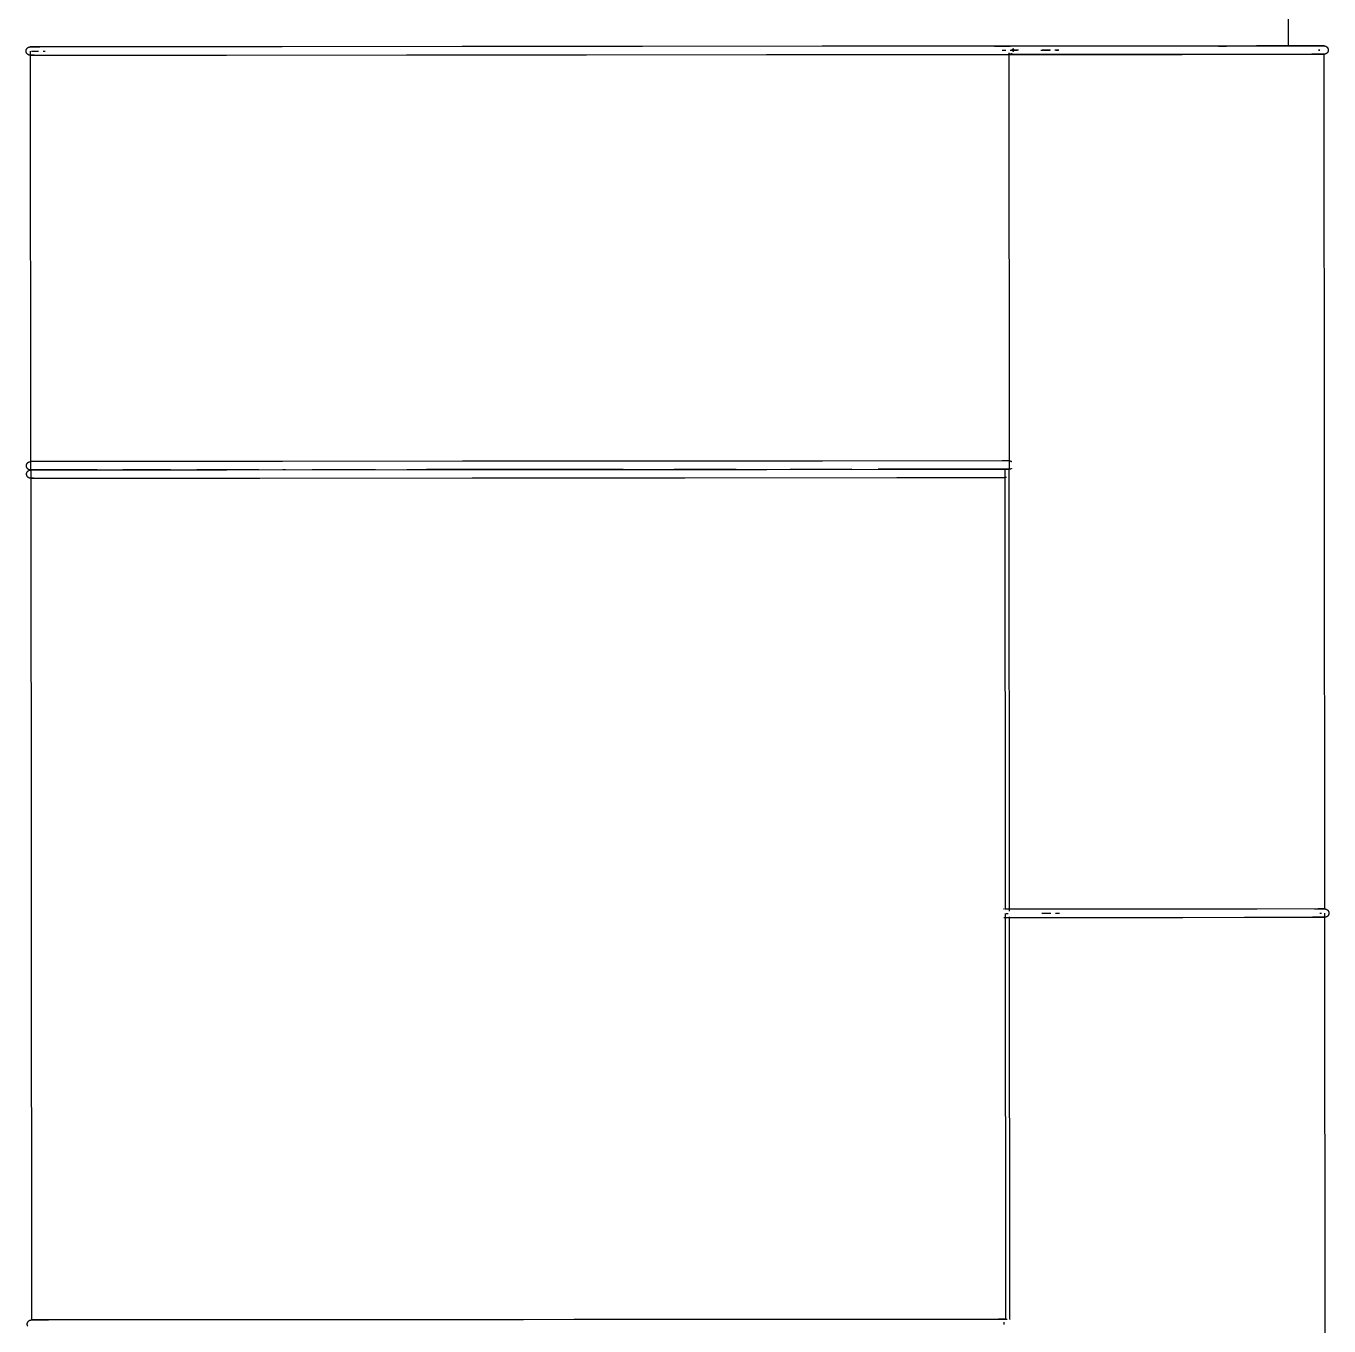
# Model space of a CAD drawing. Header units: metres. Extents: x -658 to -58, y -713 to -118.
# Drawn here: x -323.097 to -322.101, y -136.303 to -135.309 of the extents above; entities that cross this region are included whole.
import ezdxf

# ---------------------------------------------------------------- set-up
doc = ezdxf.new("R2010")
doc.units = ezdxf.units.M
doc.header["$LTSCALE"] = 100
doc.layers.add('plan', color=8, linetype='Continuous')

# ---------------------------------------------------------------- blocks, each defined once
blk = doc.blocks.new('Boxplay_Two_Seat_Settee_Sofa__-_HighTower_13286 - Boxplay_Two_Seat_Settee_Sofa__-_HighTower_13286-5093757-الدور الارضي')
for p, q in [((0.68285, 0.53553), (0.0326, 0.53553)), ((0.0326, 0.53472), (0.0326, 0.52816)), ((0.0326, 0.52816), (0.0326, 0.52239)), ((1.0033, 0.53567), (0.68285, 0.53567)), ((0.68285, 0.52858), (0.68285, 0.5348)), ((0.68285, 0.53472), (0.68285, 0.53471)), ((0.68285, 0.52291), (0.68285, 0.52858)), ((1.0033, 0.5348), (1.0033, 0.52933)), ((0.0326, 0.52239), (0.0326, -0.20406)), ((0.68285, 0.48473), (0.68285, 0.52291)), ((1.0033, 0.52567), (1.0033, 0.52435)), ((0.68285, 0.42855), (0.68285, 0.46505)), ((0.68285, 0.3611), (0.68285, 0.40854)), ((0.68285, 0.34064), (0.68285, 0.34265)), ((0.68285, 0.27194), (0.68285, 0.32022)), ((0.68285, 0.08248), (0.68285, 0.2329)), ((0.68285, -0.00397), (0.68285, 0.04345)), ((0.68285, -0.09257), (0.68285, -0.04527)), ((0.68285, -0.20746), (0.68285, -0.11254)), ((1.00647, -0.20195), (1.00647, -0.1908)), ((0.03036, -0.20827), (0.0285, -0.20827)), ((0.0326, -0.20406), (0.0326, -0.20982)), ((0.3399, -0.20852), (0.3399, -0.20876)), ((0.3399, -0.20876), (0.3399, -0.20957)), ((0.34625, -0.20876), (0.34625, -0.20831)), ((0.6765, -0.20852), (0.6765, -0.20876)), ((0.6765, -0.20876), (0.6765, -0.20957)), ((0.68285, -0.21312), (0.68285, -0.20746)), ((1.0033, -0.20781), (1.0033, -0.21047)), ((1.00647, -0.20827), (1.00647, -0.20851)), ((1.00647, -0.20827), (1.00647, -0.20851)), ((1.00647, -0.20833), (1.00647, -0.20832)), ((1.00647, -0.21082), (1.00647, -0.20851)), ((1.00647, -0.21082), (1.00647, -0.20851)), ((1.00647, -0.20957), (1.00647, -0.20876)), ((1.00647, -0.20957), (1.00647, -0.20876)), ((0.0326, -0.20982), (0.0326, -0.20983)), ((0.0326, -0.20983), (0.34307, -0.20983)), ((0.0326, -0.21275), (0.34032, -0.21275)), ((0.34307, -0.21017), (0.34307, -0.21176)), ((0.34476, -0.21275), (0.68285, -0.21275)), ((0.34625, -0.24457), (0.34625, -0.20957)), ((0.34633, -0.20983), (0.67968, -0.20983)), ((0.6765, -0.20957), (0.6765, -0.20982)), ((0.67992, -0.20983), (0.68285, -0.20983)), ((0.68285, -0.20957), (0.68285, -0.21312)), ((0.68285, -0.21313), (0.68579, -0.21313)), ((0.68602, -0.21313), (1.00149, -0.21313)), ((0.6892, -0.21312), (0.6892, -0.20957)), ((1.00012, -0.20957), (1.00012, -0.21312)), ((1.00012, -0.24457), (1.00012, -0.21231)), ((1.0023, -0.21615), (1.00218, -0.2161)), ((1.0033, -0.21397), (1.0033, -0.21923)), ((1.0033, -0.22016), (1.0033, -0.21467)), ((1.0033, -0.21504), (1.0033, -0.21485)), ((1.00647, -0.21312), (1.00647, -0.20957)), ((1.00647, -0.21275), (1.00647, -0.21082)), ((1.00647, -0.21275), (1.00647, -0.21082)), ((1.00647, -0.28693), (1.00647, -0.21467)), ((0.34307, -0.23758), (0.34307, -0.24457)), ((1.0033, -0.23743), (1.0033, -0.24424)), ((1.0033, -0.2447), (1.0033, -0.23836)), ((0.34307, -0.24813), (0.34307, -0.25099)), ((0.34625, -0.24497), (0.34625, -0.24457)), ((0.34625, -0.25099), (0.34625, -0.24675)), ((1.00012, -0.25099), (1.00012, -0.24457)), ((1.0033, -0.25106), (1.0033, -0.24813)), ((1.0033, -0.24881), (1.0033, -0.25093)), ((0.34625, -0.44883), (0.34625, -0.25099)), ((1.00012, -0.44883), (1.00012, -0.25099)), ((1.00647, -0.37316), (1.00647, -0.30654)), ((0.3399, -0.45398), (0.3399, -0.44462)), ((0.34625, -0.44615), (0.34625, -0.45398)), ((1.00012, -0.45398), (1.00012, -0.44462)), ((-0.83955, -0.45399), (0.34307, -0.45399)), ((0.34307, -0.45028), (0.34307, -0.45158)), ((0.34625, -0.45398), (0.34625, -0.44883)), ((0.34625, -0.45398), (0.34625, -0.45399)), ((0.34625, -0.45399), (1.00012, -0.45399)), ((1.00012, -0.45398), (1.00012, -0.44883)), ((1.0033, -0.44961), (1.0033, -0.45081)), ((1.0033, -0.45081), (1.0033, -0.4497)), ((1.00647, -0.45398), (1.00647, -0.45399))]:
    blk.add_line(p, q)
at = {"flags": 128}
for points in [[(0.02793, 0.53833), (0.02805, 0.53839), (0.02816, 0.53844), (0.02828, 0.53849), (0.0284, 0.53853), (0.02852, 0.53857), (0.02864, 0.53861), (0.02876, 0.53864), (0.02889, 0.53866), (0.02901, 0.53868), (0.02914, 0.53869), (0.02927, 0.5387), (0.02939, 0.53871), (0.02943, 0.53871)], [(0.02943, 0.53871), (0.02956, 0.5387), (0.02968, 0.5387), (0.02981, 0.53868), (0.02993, 0.53867), (0.03006, 0.53864), (0.03018, 0.53862), (0.03031, 0.53858), (0.03043, 0.53855), (0.03055, 0.5385), (0.03067, 0.53846), (0.03078, 0.5384), (0.0309, 0.53835), (0.03101, 0.53829), (0.03112, 0.53822), (0.03122, 0.53815), (0.03133, 0.53808), (0.03143, 0.538), (0.03152, 0.53792), (0.03162, 0.53783), (0.03171, 0.53774), (0.03179, 0.53765), (0.03188, 0.53755), (0.03195, 0.53745), (0.03203, 0.53735), (0.0321, 0.53725), (0.03217, 0.53714), (0.03223, 0.53703), (0.03229, 0.53691), (0.03234, 0.5368), (0.03239, 0.53668), (0.03243, 0.53656), (0.03247, 0.53644), (0.0325, 0.53632), (0.03253, 0.5362), (0.03256, 0.53607), (0.03258, 0.53595), (0.03259, 0.53582), (0.0326, 0.53569), (0.0326, 0.53557), (0.0326, 0.53553)], [(0.6765, 0.53553), (0.6765, 0.53566), (0.67651, 0.53579), (0.67652, 0.53591), (0.67654, 0.53604), (0.67656, 0.53616), (0.67659, 0.53629), (0.67662, 0.53641), (0.67666, 0.53653), (0.6767, 0.53665), (0.67675, 0.53677), (0.6768, 0.53688), (0.67686, 0.537), (0.67692, 0.53711), (0.67699, 0.53722), (0.67705, 0.53732), (0.67713, 0.53743), (0.67721, 0.53753), (0.67729, 0.53762), (0.67737, 0.53772), (0.67746, 0.53781), (0.67756, 0.5379), (0.67765, 0.53798), (0.67775, 0.53806), (0.67785, 0.53813), (0.67796, 0.5382), (0.67807, 0.53827), (0.67818, 0.53833), (0.67829, 0.53839), (0.67841, 0.53844), (0.67852, 0.53849), (0.67864, 0.53853), (0.67876, 0.53857), (0.67889, 0.53861), (0.67901, 0.53864), (0.67914, 0.53866), (0.67926, 0.53868), (0.67939, 0.53869), (0.67951, 0.5387), (0.67964, 0.53871), (0.67968, 0.53871)], [(0.67968, 0.53871), (0.6798, 0.5387), (0.67993, 0.5387), (0.68006, 0.53868), (0.68018, 0.53867), (0.68031, 0.53864), (0.68043, 0.53862), (0.68055, 0.53858), (0.68067, 0.53855), (0.68079, 0.5385), (0.68091, 0.53846), (0.68103, 0.5384), (0.68114, 0.53835), (0.68125, 0.53829), (0.68136, 0.53822), (0.68147, 0.53815), (0.68157, 0.53808), (0.68167, 0.538), (0.68177, 0.53792), (0.68186, 0.53783), (0.68195, 0.53774), (0.68204, 0.53765), (0.68212, 0.53755), (0.6822, 0.53745), (0.68228, 0.53735), (0.68235, 0.53725), (0.68241, 0.53714), (0.68248, 0.53703), (0.68253, 0.53691), (0.68259, 0.5368), (0.68263, 0.53668), (0.68268, 0.53656), (0.68272, 0.53644), (0.68275, 0.53632), (0.68278, 0.5362), (0.6828, 0.53607), (0.68282, 0.53595), (0.68284, 0.53582), (0.68285, 0.53569), (0.68285, 0.53557), (0.68285, 0.53553)], [(0.68285, 0.53567), (0.68285, 0.5358), (0.68286, 0.53593), (0.68287, 0.53605), (0.68289, 0.53618), (0.68291, 0.53631), (0.68294, 0.53643), (0.68297, 0.53655), (0.68301, 0.53667), (0.68305, 0.53679), (0.6831, 0.53691), (0.68315, 0.53703), (0.68321, 0.53714), (0.68327, 0.53725), (0.68333, 0.53736), (0.6834, 0.53747), (0.68347, 0.53757), (0.68355, 0.53767), (0.68363, 0.53777), (0.68372, 0.53786), (0.68381, 0.53795), (0.6839, 0.53804), (0.684, 0.53812), (0.6841, 0.5382), (0.6842, 0.53828), (0.68431, 0.53835), (0.68441, 0.53841), (0.68453, 0.53847), (0.68464, 0.53853), (0.68475, 0.53859), (0.68487, 0.53863), (0.68499, 0.53868), (0.68511, 0.53872), (0.68523, 0.53875), (0.68536, 0.53878), (0.68548, 0.5388), (0.68561, 0.53882), (0.68573, 0.53884), (0.68586, 0.53885), (0.68599, 0.53885), (0.68602, 0.53885)], [(0.68602, 0.53885), (0.68615, 0.53885), (0.68628, 0.53884), (0.6864, 0.53883), (0.68653, 0.53881), (0.68665, 0.53879), (0.68678, 0.53876), (0.6869, 0.53873), (0.68702, 0.53869), (0.68714, 0.53865), (0.68726, 0.5386), (0.68737, 0.53855), (0.68749, 0.53849), (0.6876, 0.53843), (0.68771, 0.53836), (0.68781, 0.53829), (0.68792, 0.53822), (0.68802, 0.53814), (0.68812, 0.53806), (0.68821, 0.53798), (0.6883, 0.53789), (0.68839, 0.53779), (0.68847, 0.5377), (0.68855, 0.5376), (0.68862, 0.5375), (0.68869, 0.53739), (0.68876, 0.53728), (0.68882, 0.53717), (0.68888, 0.53706), (0.68893, 0.53694), (0.68898, 0.53683), (0.68902, 0.53671), (0.68906, 0.53658), (0.6891, 0.53646), (0.68913, 0.53634), (0.68915, 0.53621), (0.68917, 0.53609), (0.68918, 0.53596), (0.68919, 0.53584), (0.6892, 0.53571), (0.6892, 0.53567)], [(1.00012, 0.53567), (1.00013, 0.5358), (1.00014, 0.53593), (1.00015, 0.53605), (1.00017, 0.53618), (1.00019, 0.53631), (1.00022, 0.53643), (1.00025, 0.53655), (1.00029, 0.53667), (1.00033, 0.53679), (1.00038, 0.53691), (1.00043, 0.53703), (1.00048, 0.53714), (1.00054, 0.53725), (1.00061, 0.53736), (1.00068, 0.53747), (1.00075, 0.53757), (1.00083, 0.53767), (1.00091, 0.53777), (1.001, 0.53786), (1.00109, 0.53795), (1.00118, 0.53804), (1.00128, 0.53812), (1.00138, 0.5382), (1.00148, 0.53828), (1.00158, 0.53835), (1.00169, 0.53841), (1.0018, 0.53847), (1.00192, 0.53853), (1.00203, 0.53859), (1.00215, 0.53863), (1.00227, 0.53868), (1.00239, 0.53872), (1.00251, 0.53875), (1.00264, 0.53878), (1.00276, 0.5388), (1.00289, 0.53882), (1.00301, 0.53884), (1.00314, 0.53885), (1.00327, 0.53885), (1.0033, 0.53885)], [(1.0033, 0.53885), (1.00343, 0.53885), (1.00355, 0.53884), (1.00368, 0.53883), (1.00381, 0.53881), (1.00393, 0.53879), (1.00405, 0.53876), (1.00418, 0.53873), (1.0043, 0.53869), (1.00442, 0.53865), (1.00454, 0.5386), (1.00465, 0.53855), (1.00477, 0.53849), (1.00488, 0.53843), (1.00499, 0.53836), (1.00509, 0.53829), (1.0052, 0.53822), (1.0053, 0.53814), (1.00539, 0.53806), (1.00549, 0.53798), (1.00558, 0.53789), (1.00566, 0.53779), (1.00575, 0.5377), (1.00583, 0.5376), (1.0059, 0.5375), (1.00597, 0.53739), (1.00604, 0.53728), (1.0061, 0.53717), (1.00616, 0.53706), (1.00621, 0.53694), (1.00626, 0.53683), (1.0063, 0.53671), (1.00634, 0.53658), (1.00638, 0.53646), (1.0064, 0.53634), (1.00643, 0.53621), (1.00645, 0.53609), (1.00646, 0.53596), (1.00647, 0.53584), (1.00647, 0.53571), (1.00647, 0.53567)], [(0.0326, 0.52816), (0.0326, 0.53352), (0.0326, 0.53552), (0.0326, 0.53553)], [(0.0326, 0.53553), (0.0326, 0.53385), (0.0326, 0.53268)], [(0.0326, 0.52239), (0.0326, 0.52265), (0.0326, 0.5229), (0.0326, 0.52315), (0.0326, 0.5234), (0.0326, 0.52364), (0.0326, 0.52388), (0.0326, 0.52412), (0.0326, 0.52436), (0.0326, 0.52459), (0.0326, 0.52481), (0.0326, 0.52504), (0.0326, 0.52525), (0.0326, 0.52546), (0.0326, 0.52567), (0.0326, 0.52587), (0.0326, 0.52606), (0.0326, 0.52625), (0.0326, 0.52643), (0.0326, 0.5266), (0.0326, 0.52676), (0.0326, 0.52692), (0.0326, 0.52707), (0.0326, 0.52721), (0.0326, 0.52734), (0.0326, 0.52746), (0.0326, 0.52757), (0.0326, 0.52768), (0.0326, 0.52777), (0.0326, 0.52786), (0.0326, 0.52793), (0.0326, 0.528), (0.0326, 0.52806), (0.0326, 0.5281), (0.0326, 0.52814), (0.0326, 0.52816)], [(0.6765, 0.53353), (0.6765, 0.53552), (0.6765, 0.53553)], [(0.6765, 0.53553), (0.6765, 0.53385), (0.6765, 0.52881), (0.6765, 0.52816)], [(0.6765, 0.52816), (0.6765, 0.52814), (0.6765, 0.5281), (0.6765, 0.52806), (0.6765, 0.528), (0.6765, 0.52793), (0.6765, 0.52786), (0.6765, 0.52777), (0.6765, 0.52768), (0.6765, 0.52757), (0.6765, 0.52746), (0.6765, 0.52734), (0.6765, 0.5272), (0.6765, 0.52706), (0.6765, 0.52692), (0.6765, 0.52676), (0.6765, 0.5266), (0.6765, 0.52642), (0.6765, 0.52624), (0.6765, 0.52606), (0.6765, 0.52586), (0.6765, 0.52567), (0.6765, 0.52546), (0.6765, 0.52525), (0.6765, 0.52503), (0.6765, 0.52481), (0.6765, 0.52458), (0.6765, 0.52435), (0.6765, 0.52412), (0.6765, 0.52388), (0.6765, 0.52363), (0.6765, 0.52339), (0.6765, 0.52314), (0.6765, 0.52289), (0.6765, 0.52264), (0.6765, 0.52239)], [(0.68285, 0.53191), (0.68285, 0.53413), (0.68285, 0.53567)], [(0.68285, 0.53567), (0.68285, 0.53345), (0.68285, 0.52858)], [(0.68285, 0.52816), (0.68285, 0.53352), (0.68285, 0.53552), (0.68285, 0.53553)], [(0.68285, 0.52858), (0.68285, 0.52855), (0.68285, 0.52852), (0.68285, 0.52848), (0.68285, 0.52843), (0.68285, 0.52836), (0.68285, 0.52829), (0.68285, 0.52821), (0.68285, 0.52811), (0.68285, 0.52801), (0.68285, 0.5279), (0.68285, 0.52778), (0.68285, 0.52765), (0.68285, 0.52752), (0.68285, 0.52737), (0.68285, 0.52722), (0.68285, 0.52705), (0.68285, 0.52688), (0.68285, 0.52671), (0.68285, 0.52652), (0.68285, 0.52633), (0.68285, 0.52613), (0.68285, 0.52593), (0.68285, 0.52572), (0.68285, 0.52551), (0.68285, 0.52529), (0.68285, 0.52506), (0.68285, 0.52483), (0.68285, 0.5246), (0.68285, 0.52436), (0.68285, 0.52412), (0.68285, 0.52387), (0.68285, 0.52363), (0.68285, 0.52338), (0.68285, 0.52313), (0.68285, 0.52291)], [(0.6892, 0.52858), (0.6892, 0.5343), (0.6892, 0.53567)], [(0.6892, 0.52291), (0.6892, 0.52316), (0.6892, 0.52341), (0.6892, 0.52366), (0.6892, 0.52391), (0.6892, 0.52415), (0.6892, 0.52439), (0.6892, 0.52463), (0.6892, 0.52486), (0.6892, 0.52509), (0.6892, 0.52532), (0.6892, 0.52554), (0.6892, 0.52575), (0.6892, 0.52596), (0.6892, 0.52616), (0.6892, 0.52636), (0.6892, 0.52655), (0.6892, 0.52673), (0.6892, 0.52691), (0.6892, 0.52708), (0.6892, 0.52724), (0.6892, 0.52739), (0.6892, 0.52753), (0.6892, 0.52767), (0.6892, 0.5278), (0.6892, 0.52792), (0.6892, 0.52803), (0.6892, 0.52813), (0.6892, 0.52822), (0.6892, 0.5283), (0.6892, 0.52837), (0.6892, 0.52843), (0.6892, 0.52848), (0.6892, 0.52853), (0.6892, 0.52856), (0.6892, 0.52858)], [(1.00012, 0.53265), (1.00012, 0.53413), (1.00012, 0.53567)], [(1.00012, 0.53567), (1.00012, 0.53345), (1.00012, 0.52858)], [(1.00012, 0.52858), (1.00012, 0.52855), (1.00012, 0.52852), (1.00012, 0.52848), (1.00012, 0.52843), (1.00012, 0.52836), (1.00012, 0.52829), (1.00012, 0.52821), (1.00012, 0.52811), (1.00012, 0.52801), (1.00012, 0.5279), (1.00012, 0.52778), (1.00012, 0.52765), (1.00012, 0.52752), (1.00012, 0.52737), (1.00012, 0.52722), (1.00012, 0.52705), (1.00012, 0.52688), (1.00012, 0.52671), (1.00012, 0.52652), (1.00012, 0.52633), (1.00012, 0.52613), (1.00012, 0.52593), (1.00012, 0.52572), (1.00012, 0.52551), (1.00012, 0.52529), (1.00012, 0.52506), (1.00012, 0.52483), (1.00012, 0.5246), (1.00012, 0.52436), (1.00012, 0.52412), (1.00012, 0.52387), (1.00012, 0.52363), (1.00012, 0.52338), (1.00012, 0.52313), (1.00012, 0.52291)], [(1.00647, 0.52858), (1.00647, 0.5343), (1.00647, 0.53567)], [(1.00647, 0.53567), (1.00647, 0.53345), (1.00647, 0.5282)], [(1.00647, 0.52291), (1.00647, 0.52316), (1.00647, 0.52341), (1.00647, 0.52366), (1.00647, 0.52391), (1.00647, 0.52415), (1.00647, 0.52439), (1.00647, 0.52463), (1.00647, 0.52486), (1.00647, 0.52509), (1.00647, 0.52532), (1.00647, 0.52554), (1.00647, 0.52575), (1.00647, 0.52596), (1.00647, 0.52616), (1.00647, 0.52636), (1.00647, 0.52655), (1.00647, 0.52673), (1.00647, 0.52691), (1.00647, 0.52708), (1.00647, 0.52724), (1.00647, 0.52739), (1.00647, 0.52753), (1.00647, 0.52767), (1.00647, 0.5278), (1.00647, 0.52792), (1.00647, 0.52803), (1.00647, 0.52813), (1.00647, 0.52822), (1.00647, 0.5283), (1.00647, 0.52837), (1.00647, 0.52843), (1.00647, 0.52848), (1.00647, 0.52853), (1.00647, 0.52856), (1.00647, 0.52858)], [(0.0326, -0.20406), (0.0326, -0.04196), (0.0326, 0.12048), (0.0326, 0.28298), (0.0326, 0.4453), (0.0326, 0.52239)], [(0.6765, 0.52239), (0.6765, 0.36026), (0.6765, 0.19781), (0.6765, 0.0353), (0.6765, -0.12699), (0.6765, -0.20406)], [(0.68285, 0.52291), (0.68285, 0.3856), (0.68285, 0.24794), (0.68285, 0.11014), (0.68285, -0.02758), (0.68285, -0.16499), (0.68285, -0.20746)], [(0.6892, -0.20746), (0.6892, -0.07019), (0.6892, 0.06746), (0.6892, 0.20525), (0.6892, 0.34298), (0.6892, 0.48042), (0.6892, 0.52291)], [(1.00012, 0.52291), (1.00012, 0.3856), (1.00012, 0.24794), (1.00012, 0.11014), (1.00012, -0.02758), (1.00012, -0.16499), (1.00012, -0.20746)], [(1.00647, -0.20746), (1.00647, -0.07019), (1.00647, 0.06746), (1.00647, 0.20525), (1.00647, 0.34298), (1.00647, 0.48042), (1.00647, 0.52291)], [(0.0326, -0.20983), (0.0326, -0.20983), (0.0326, -0.20981), (0.0326, -0.20979), (0.0326, -0.20975), (0.0326, -0.20971), (0.0326, -0.20965), (0.0326, -0.20958), (0.0326, -0.20951), (0.0326, -0.20942), (0.0326, -0.20933), (0.0326, -0.20923), (0.0326, -0.20911), (0.0326, -0.20899), (0.0326, -0.20886), (0.0326, -0.20872), (0.0326, -0.20858), (0.0326, -0.20842), (0.0326, -0.20826), (0.0326, -0.20808), (0.0326, -0.20791), (0.0326, -0.20772), (0.0326, -0.20753), (0.0326, -0.20733), (0.0326, -0.20712), (0.0326, -0.20691), (0.0326, -0.2067), (0.0326, -0.20647), (0.0326, -0.20625), (0.0326, -0.20602), (0.0326, -0.20578), (0.0326, -0.20554), (0.0326, -0.2053), (0.0326, -0.20506), (0.0326, -0.20481), (0.0326, -0.20456), (0.0326, -0.20431), (0.0326, -0.20406)], [(0.6765, -0.20406), (0.6765, -0.20431), (0.6765, -0.20456), (0.6765, -0.20481), (0.6765, -0.20506), (0.6765, -0.2053), (0.6765, -0.20555), (0.6765, -0.20578), (0.6765, -0.20602), (0.6765, -0.20625), (0.6765, -0.20648), (0.6765, -0.2067), (0.6765, -0.20691), (0.6765, -0.20713), (0.6765, -0.20733), (0.6765, -0.20753), (0.6765, -0.20772), (0.6765, -0.20791), (0.6765, -0.20809), (0.6765, -0.20826), (0.6765, -0.20842), (0.6765, -0.20858), (0.6765, -0.20872), (0.6765, -0.20886), (0.6765, -0.20899), (0.6765, -0.20912), (0.6765, -0.20923), (0.6765, -0.20933), (0.6765, -0.20943), (0.6765, -0.20951), (0.6765, -0.20959), (0.6765, -0.20965), (0.6765, -0.20971), (0.6765, -0.20975), (0.6765, -0.20979), (0.6765, -0.20981), (0.6765, -0.20983), (0.6765, -0.20983)], [(0.68285, -0.20746), (0.68285, -0.20772), (0.68285, -0.20797), (0.68285, -0.20821), (0.68285, -0.20846), (0.68285, -0.2087), (0.68285, -0.20895), (0.68285, -0.20918), (0.68285, -0.20942), (0.68285, -0.20964), (0.68285, -0.20987), (0.68285, -0.21009), (0.68285, -0.2103), (0.68285, -0.21051), (0.68285, -0.21071), (0.68285, -0.21091), (0.68285, -0.2111), (0.68285, -0.21128), (0.68285, -0.21146), (0.68285, -0.21163), (0.68285, -0.21179), (0.68285, -0.21194), (0.68285, -0.21208), (0.68285, -0.21222), (0.68285, -0.21234), (0.68285, -0.21246), (0.68285, -0.21257), (0.68285, -0.21267), (0.68285, -0.21276), (0.68285, -0.21284), (0.68285, -0.21291), (0.68285, -0.21297), (0.68285, -0.21303), (0.68285, -0.21307), (0.68285, -0.2131), (0.68285, -0.21312), (0.68285, -0.21313)], [(0.6892, -0.21313), (0.6892, -0.21313), (0.6892, -0.21311), (0.6892, -0.21309), (0.6892, -0.21305), (0.6892, -0.21301), (0.6892, -0.21295), (0.6892, -0.21288), (0.6892, -0.21281), (0.6892, -0.21272), (0.6892, -0.21263), (0.6892, -0.21253), (0.6892, -0.21241), (0.6892, -0.21229), (0.6892, -0.21216), (0.6892, -0.21202), (0.6892, -0.21188), (0.6892, -0.21172), (0.6892, -0.21156), (0.6892, -0.21138), (0.6892, -0.21121), (0.6892, -0.21102), (0.6892, -0.21083), (0.6892, -0.21063), (0.6892, -0.21042), (0.6892, -0.21021), (0.6892, -0.21), (0.6892, -0.20977), (0.6892, -0.20955), (0.6892, -0.20932), (0.6892, -0.20908), (0.6892, -0.20884), (0.6892, -0.2086), (0.6892, -0.20836), (0.6892, -0.20811), (0.6892, -0.20786), (0.6892, -0.20761), (0.6892, -0.20746)], [(1.00012, -0.20746), (1.00012, -0.20772), (1.00012, -0.20797), (1.00012, -0.20821), (1.00012, -0.20846), (1.00012, -0.2087), (1.00012, -0.20895), (1.00012, -0.20918), (1.00012, -0.20942), (1.00012, -0.20964), (1.00012, -0.20987), (1.00012, -0.21009), (1.00012, -0.2103), (1.00012, -0.21051), (1.00012, -0.21071), (1.00012, -0.21091), (1.00012, -0.2111), (1.00012, -0.21128), (1.00012, -0.21146), (1.00012, -0.21163), (1.00012, -0.21179), (1.00012, -0.21194), (1.00012, -0.21208), (1.00012, -0.21222), (1.00012, -0.21234), (1.00012, -0.21246), (1.00012, -0.21257), (1.00012, -0.21267), (1.00012, -0.21276), (1.00012, -0.21284), (1.00012, -0.21291), (1.00012, -0.21297), (1.00012, -0.21303), (1.00012, -0.21307), (1.00012, -0.2131), (1.00012, -0.21312), (1.00012, -0.21313)], [(1.0064, -0.20761), (1.00643, -0.20773), (1.00645, -0.20786), (1.00646, -0.20798), (1.00647, -0.20811), (1.00647, -0.20824), (1.00647, -0.20827)], [(1.0064, -0.20761), (1.00643, -0.20773), (1.00645, -0.20786), (1.00646, -0.20798), (1.00647, -0.20811), (1.00647, -0.20824), (1.00647, -0.20827)], [(1.0064, -0.20765), (1.00643, -0.20778), (1.00645, -0.20791), (1.00646, -0.20803), (1.00647, -0.20816), (1.00647, -0.20828), (1.00647, -0.20832)], [(1.00647, -0.20195), (1.00647, -0.2022), (1.00647, -0.20245), (1.00647, -0.20271), (1.00647, -0.20296), (1.00647, -0.20321), (1.00647, -0.20346), (1.00647, -0.2037), (1.00647, -0.20394), (1.00647, -0.20418), (1.00647, -0.20442), (1.00647, -0.20465), (1.00647, -0.20488), (1.00647, -0.2051), (1.00647, -0.20532), (1.00647, -0.20553), (1.00647, -0.20574), (1.00647, -0.20594), (1.00647, -0.20613), (1.00647, -0.20632), (1.00647, -0.2065), (1.00647, -0.20667), (1.00647, -0.20684), (1.00647, -0.207), (1.00647, -0.20715), (1.00647, -0.20729), (1.00647, -0.20742), (1.00647, -0.20755), (1.00647, -0.20766), (1.00647, -0.20777), (1.00647, -0.20786), (1.00647, -0.20795), (1.00647, -0.20803), (1.00647, -0.2081), (1.00647, -0.20816), (1.00647, -0.2082), (1.00647, -0.20824), (1.00647, -0.20827), (1.00647, -0.20828)], [(1.00647, -0.21313), (1.00647, -0.21313), (1.00647, -0.21311), (1.00647, -0.21309), (1.00647, -0.21305), (1.00647, -0.21301), (1.00647, -0.21295), (1.00647, -0.21288), (1.00647, -0.21281), (1.00647, -0.21272), (1.00647, -0.21263), (1.00647, -0.21253), (1.00647, -0.21241), (1.00647, -0.21229), (1.00647, -0.21216), (1.00647, -0.21202), (1.00647, -0.21188), (1.00647, -0.21172), (1.00647, -0.21156), (1.00647, -0.21138), (1.00647, -0.21121), (1.00647, -0.21102), (1.00647, -0.21083), (1.00647, -0.21063), (1.00647, -0.21042), (1.00647, -0.21021), (1.00647, -0.21), (1.00647, -0.20977), (1.00647, -0.20955), (1.00647, -0.20932), (1.00647, -0.20908), (1.00647, -0.20884), (1.00647, -0.2086), (1.00647, -0.20836), (1.00647, -0.20811), (1.00647, -0.20786), (1.00647, -0.20761), (1.00647, -0.20746)], [(1.00647, -0.20876), (1.00647, -0.20831), (1.00647, -0.20827)], [(1.00647, -0.20876), (1.00647, -0.20831), (1.00647, -0.20827)], [(1.00647, -0.20828), (1.00647, -0.21223), (1.00647, -0.21275)], [(1.00647, -0.20832), (1.00647, -0.20832), (1.00647, -0.20834), (1.00647, -0.20836), (1.00647, -0.2084), (1.00647, -0.20845), (1.00647, -0.2085), (1.00647, -0.20857), (1.00647, -0.20864), (1.00647, -0.20873), (1.00647, -0.20882), (1.00647, -0.20892), (1.00647, -0.20904), (1.00647, -0.20916), (1.00647, -0.20929), (1.00647, -0.20943)], [(1.00647, -0.20833), (1.00647, -0.21224), (1.00647, -0.21275)], [(0.0326, -0.20983), (0.0326, -0.20996), (0.03259, -0.21009), (0.03258, -0.21021), (0.03256, -0.21034), (0.03254, -0.21046), (0.03251, -0.21059), (0.03248, -0.21071)], [(0.0326, -0.21287), (0.03259, -0.213), (0.03258, -0.21313)], [(0.3399, -0.20957), (0.3399, -0.22213), (0.3399, -0.24118), (0.3399, -0.24457)], [(0.33992, -0.21316), (0.33991, -0.21304), (0.3399, -0.21291), (0.3399, -0.21278)], [(0.34625, -0.24457), (0.34625, -0.22455), (0.34625, -0.21103), (0.34625, -0.20957)], [(0.6765, -0.20983), (0.6765, -0.20983), (0.6765, -0.20982)], [(0.67663, -0.21074), (0.6766, -0.21062), (0.67657, -0.2105), (0.67655, -0.21037), (0.67653, -0.21025), (0.67651, -0.21012), (0.6765, -0.20999), (0.6765, -0.20987), (0.6765, -0.20983)], [(0.67653, -0.21316), (0.67651, -0.21304), (0.6765, -0.21291), (0.6765, -0.21278)], [(0.68279, -0.21046), (0.68276, -0.21059), (0.68273, -0.21071)], [(0.68285, -0.21313), (0.68285, -0.21313), (0.68285, -0.21312)], [(0.68328, -0.21474), (0.68322, -0.21463), (0.68316, -0.21452), (0.68311, -0.2144), (0.68306, -0.21428), (0.68302, -0.21416), (0.68298, -0.21404), (0.68295, -0.21392), (0.68292, -0.2138), (0.68289, -0.21367), (0.68287, -0.21355), (0.68286, -0.21342), (0.68285, -0.21329), (0.68285, -0.21317), (0.68285, -0.21313)], [(0.6892, -0.21313), (0.68919, -0.21326), (0.68919, -0.21339), (0.68917, -0.21351), (0.68916, -0.21364), (0.68913, -0.21376), (0.68911, -0.21389), (0.68907, -0.21401), (0.68904, -0.21413), (0.68899, -0.21425), (0.68895, -0.21437), (0.68889, -0.21448), (0.68884, -0.2146), (0.68878, -0.21471), (0.68871, -0.21482)], [(0.6892, -0.21312), (0.6892, -0.21313), (0.6892, -0.21313)], [(1.00012, -0.20957), (1.00012, -0.22213), (1.00012, -0.24118), (1.00012, -0.24457)], [(1.00012, -0.21313), (1.00012, -0.21313), (1.00012, -0.21312)], [(1.00044, -0.21452), (1.00039, -0.2144), (1.00034, -0.21428), (1.0003, -0.21416), (1.00026, -0.21404), (1.00022, -0.21392), (1.0002, -0.2138), (1.00017, -0.21367), (1.00015, -0.21355), (1.00014, -0.21342), (1.00013, -0.21329), (1.00013, -0.21317), (1.00012, -0.21313)], [(1.00044, -0.21413), (1.00039, -0.21402), (1.00034, -0.2139), (1.0003, -0.21378), (1.00026, -0.21366)], [(1.00085, -0.21515), (1.00077, -0.21506), (1.0007, -0.21495)], [(1.00102, -0.21496), (1.00094, -0.21487), (1.00085, -0.21477)], [(1.00267, -0.21586), (1.00255, -0.21583), (1.00242, -0.2158)], [(1.0048, -0.21593), (1.00468, -0.21599), (1.00457, -0.21604), (1.00445, -0.21609), (1.00433, -0.21613), (1.00421, -0.21617), (1.00409, -0.21621), (1.00396, -0.21624), (1.00384, -0.21626), (1.00371, -0.21628), (1.00359, -0.21629), (1.00346, -0.2163), (1.00333, -0.21631), (1.0033, -0.21631)], [(1.00433, -0.21575), (1.00421, -0.21579), (1.00409, -0.21582), (1.00396, -0.21585), (1.00384, -0.21588), (1.00371, -0.2159), (1.00359, -0.21591), (1.00346, -0.21592), (1.00333, -0.21592)], [(1.00433, -0.21575), (1.00421, -0.21579), (1.00409, -0.21582), (1.00396, -0.21585), (1.00384, -0.21588), (1.00371, -0.2159), (1.00359, -0.21591), (1.00346, -0.21592), (1.00333, -0.21592)], [(1.00647, -0.21275), (1.00647, -0.21287), (1.00646, -0.213), (1.00645, -0.21313), (1.00643, -0.21325), (1.00641, -0.21338), (1.00638, -0.2135)], [(1.00647, -0.21275), (1.00647, -0.21287), (1.00646, -0.213), (1.00645, -0.21313), (1.00643, -0.21325), (1.00641, -0.21338), (1.00638, -0.2135)], [(1.00647, -0.21313), (1.00647, -0.21326), (1.00646, -0.21339), (1.00645, -0.21351), (1.00643, -0.21364)], [(1.00647, -0.24457), (1.00647, -0.22455), (1.00647, -0.21103), (1.00647, -0.20957)], [(1.00647, -0.21082), (1.00647, -0.21103), (1.00647, -0.21124), (1.00647, -0.21145), (1.00647, -0.21168), (1.00647, -0.2119), (1.00647, -0.21213), (1.00647, -0.21237), (1.00647, -0.21261), (1.00647, -0.21285), (1.00647, -0.21309), (1.00647, -0.21334), (1.00647, -0.21359), (1.00647, -0.21384)], [(1.00647, -0.21312), (1.00647, -0.21313), (1.00647, -0.21313)], [(0.3399, -0.24457), (0.3399, -0.24461), (0.3399, -0.24467), (0.3399, -0.24473), (0.3399, -0.2448), (0.3399, -0.24488), (0.3399, -0.24497), (0.3399, -0.24507), (0.3399, -0.24518), (0.3399, -0.2453), (0.3399, -0.24542), (0.3399, -0.24556), (0.3399, -0.2457), (0.3399, -0.24585), (0.3399, -0.24601), (0.3399, -0.24618), (0.3399, -0.24636), (0.3399, -0.24654), (0.3399, -0.24673), (0.3399, -0.24693), (0.3399, -0.24713), (0.3399, -0.24734), (0.3399, -0.24755), (0.3399, -0.24777), (0.3399, -0.24799), (0.3399, -0.24822), (0.3399, -0.24846), (0.3399, -0.24869), (0.3399, -0.24893), (0.3399, -0.24918), (0.3399, -0.24942), (0.3399, -0.24967), (0.3399, -0.24992), (0.3399, -0.25017), (0.3399, -0.25043), (0.3399, -0.25068), (0.3399, -0.25094), (0.3399, -0.25099)], [(0.34625, -0.25099), (0.34625, -0.25074), (0.34625, -0.25049), (0.34625, -0.25023), (0.34625, -0.24998), (0.34625, -0.24973), (0.34625, -0.24948), (0.34625, -0.24923), (0.34625, -0.24899), (0.34625, -0.24875), (0.34625, -0.24851), (0.34625, -0.24828), (0.34625, -0.24805), (0.34625, -0.24782), (0.34625, -0.2476), (0.34625, -0.24738), (0.34625, -0.24718), (0.34625, -0.24697), (0.34625, -0.24677), (0.34625, -0.24658), (0.34625, -0.2464), (0.34625, -0.24622), (0.34625, -0.24605), (0.34625, -0.24589), (0.34625, -0.24574), (0.34625, -0.24559), (0.34625, -0.24545), (0.34625, -0.24532), (0.34625, -0.2452), (0.34625, -0.24509), (0.34625, -0.24499), (0.34625, -0.2449), (0.34625, -0.24482), (0.34625, -0.24474), (0.34625, -0.24468), (0.34625, -0.24463), (0.34625, -0.24458), (0.34625, -0.24457)], [(1.00012, -0.24457), (1.00012, -0.24461), (1.00012, -0.24467), (1.00012, -0.24473), (1.00012, -0.2448), (1.00012, -0.24488), (1.00012, -0.24497), (1.00012, -0.24507), (1.00012, -0.24518), (1.00012, -0.2453), (1.00012, -0.24542), (1.00012, -0.24556), (1.00012, -0.2457), (1.00012, -0.24585), (1.00012, -0.24601), (1.00012, -0.24618), (1.00012, -0.24636), (1.00012, -0.24654), (1.00012, -0.24673), (1.00012, -0.24693), (1.00012, -0.24713), (1.00012, -0.24734), (1.00012, -0.24755), (1.00012, -0.24777), (1.00012, -0.24799), (1.00012, -0.24822), (1.00012, -0.24846), (1.00012, -0.24869), (1.00012, -0.24893), (1.00012, -0.24918), (1.00012, -0.24942), (1.00012, -0.24967), (1.00012, -0.24992), (1.00012, -0.25017), (1.00012, -0.25043), (1.00012, -0.25068), (1.00012, -0.25094), (1.00012, -0.25099)], [(1.00647, -0.25099), (1.00647, -0.25074), (1.00647, -0.25049), (1.00647, -0.25023), (1.00647, -0.24998), (1.00647, -0.24973), (1.00647, -0.24948), (1.00647, -0.24923), (1.00647, -0.24899), (1.00647, -0.24875), (1.00647, -0.24851), (1.00647, -0.24828), (1.00647, -0.24805), (1.00647, -0.24782), (1.00647, -0.2476), (1.00647, -0.24738), (1.00647, -0.24718), (1.00647, -0.24697), (1.00647, -0.24677), (1.00647, -0.24658), (1.00647, -0.2464), (1.00647, -0.24622), (1.00647, -0.24605), (1.00647, -0.24589), (1.00647, -0.24574), (1.00647, -0.24559), (1.00647, -0.24545), (1.00647, -0.24532), (1.00647, -0.2452), (1.00647, -0.24509), (1.00647, -0.24499), (1.00647, -0.2449), (1.00647, -0.24482), (1.00647, -0.24474), (1.00647, -0.24468), (1.00647, -0.24463), (1.00647, -0.24458), (1.00647, -0.24457)], [(0.3399, -0.25099), (0.3399, -0.2983), (0.3399, -0.34549), (0.3399, -0.3925), (0.3399, -0.43923), (0.3399, -0.44883)], [(0.34625, -0.44883), (0.34625, -0.40216), (0.34625, -0.35521), (0.34625, -0.30805), (0.34625, -0.26076), (0.34625, -0.25099)], [(1.00012, -0.25099), (1.00012, -0.2983), (1.00012, -0.34549), (1.00012, -0.3925), (1.00012, -0.43923), (1.00012, -0.44883)], [(1.00647, -0.44883), (1.00647, -0.40216), (1.00647, -0.35521), (1.00647, -0.30805), (1.00647, -0.26076), (1.00647, -0.25099)], [(1.00647, -0.37316), (1.00647, -0.37342), (1.00647, -0.37367), (1.00647, -0.37392), (1.00647, -0.37417), (1.00647, -0.37442), (1.00647, -0.37467), (1.00647, -0.37492), (1.00647, -0.37516), (1.00647, -0.3754), (1.00647, -0.37564), (1.00647, -0.37587), (1.00647, -0.3761), (1.00647, -0.37632), (1.00647, -0.37654), (1.00647, -0.37675), (1.00647, -0.37696), (1.00647, -0.37716), (1.00647, -0.37735), (1.00647, -0.37754), (1.00647, -0.37772), (1.00647, -0.37789), (1.00647, -0.37806), (1.00647, -0.37822), (1.00647, -0.37836), (1.00647, -0.37851), (1.00647, -0.37864), (1.00647, -0.37876), (1.00647, -0.37888), (1.00647, -0.37898), (1.00647, -0.37908), (1.00647, -0.37917), (1.00647, -0.37925), (1.00647, -0.37931), (1.00647, -0.37937), (1.00647, -0.37942), (1.00647, -0.37943)], [(1.00647, -0.37943), (1.00647, -0.41742), (1.00647, -0.44461), (1.00647, -0.45398)], [(0.3399, -0.44883), (0.3399, -0.44908), (0.3399, -0.44933), (0.3399, -0.44957), (0.3399, -0.44981), (0.3399, -0.45005), (0.3399, -0.45028), (0.3399, -0.45051), (0.3399, -0.45074), (0.3399, -0.45095), (0.3399, -0.45117), (0.3399, -0.45138), (0.3399, -0.45158), (0.3399, -0.45178), (0.3399, -0.45196), (0.3399, -0.45215), (0.3399, -0.45232), (0.3399, -0.45249), (0.3399, -0.45265), (0.3399, -0.4528), (0.3399, -0.45295), (0.3399, -0.45308), (0.3399, -0.45321), (0.3399, -0.45332), (0.3399, -0.45343), (0.3399, -0.45353), (0.3399, -0.45362), (0.3399, -0.4537), (0.3399, -0.45377), (0.3399, -0.45383), (0.3399, -0.45388), (0.3399, -0.45393), (0.3399, -0.45396), (0.3399, -0.45398), (0.3399, -0.45399)], [(0.3399, -0.45399), (0.3399, -0.45398), (0.3399, -0.45398)], [(0.34307, -0.45716), (0.34295, -0.45716), (0.34282, -0.45715), (0.34269, -0.45714), (0.34257, -0.45712), (0.34244, -0.4571), (0.34232, -0.45707), (0.34219, -0.45704), (0.34207, -0.457), (0.34195, -0.45696), (0.34184, -0.45691), (0.34172, -0.45686), (0.34161, -0.45681), (0.34149, -0.45674), (0.34139, -0.45668), (0.34128, -0.45661), (0.34118, -0.45654), (0.34108, -0.45646), (0.34098, -0.45638), (0.34088, -0.45629), (0.34079, -0.4562), (0.34071, -0.45611), (0.34063, -0.45601), (0.34055, -0.45591), (0.34047, -0.45581), (0.3404, -0.4557), (0.34033, -0.4556), (0.34027, -0.45549), (0.34021, -0.45537), (0.34016, -0.45526), (0.34011, -0.45514), (0.34007, -0.45502), (0.34003, -0.4549), (0.34, -0.45478), (0.33997, -0.45465), (0.33994, -0.45453), (0.33992, -0.4544), (0.33991, -0.45428), (0.3399, -0.45415), (0.3399, -0.45402), (0.3399, -0.45399)], [(0.34625, -0.45399), (0.34624, -0.45412), (0.34624, -0.45424), (0.34622, -0.45437), (0.34621, -0.45449), (0.34618, -0.45462), (0.34616, -0.45474), (0.34612, -0.45487), (0.34609, -0.45499), (0.34604, -0.45511), (0.346, -0.45523), (0.34594, -0.45534), (0.34589, -0.45546), (0.34583, -0.45557), (0.34576, -0.45568), (0.34569, -0.45578), (0.34562, -0.45589), (0.34554, -0.45599), (0.34546, -0.45608), (0.34537, -0.45618), (0.34528, -0.45627), (0.34519, -0.45635), (0.3451, -0.45644), (0.345, -0.45652), (0.34489, -0.45659), (0.34479, -0.45666), (0.34468, -0.45673), (0.34457, -0.45679), (0.34446, -0.45685), (0.34434, -0.4569), (0.34422, -0.45695), (0.3441, -0.45699), (0.34398, -0.45703), (0.34386, -0.45706), (0.34374, -0.45709), (0.34361, -0.45712), (0.34349, -0.45714), (0.34336, -0.45715), (0.34323, -0.45716), (0.34311, -0.45716), (0.34307, -0.45716)], [(0.34625, -0.45399), (0.34625, -0.45398), (0.34625, -0.45397), (0.34625, -0.45394), (0.34625, -0.45391), (0.34625, -0.45386), (0.34625, -0.45381), (0.34625, -0.45374), (0.34625, -0.45367), (0.34625, -0.45358), (0.34625, -0.45349), (0.34625, -0.45338), (0.34625, -0.45327), (0.34625, -0.45315), (0.34625, -0.45302), (0.34625, -0.45288), (0.34625, -0.45273), (0.34625, -0.45258), (0.34625, -0.45241), (0.34625, -0.45224), (0.34625, -0.45206), (0.34625, -0.45188), (0.34625, -0.45169), (0.34625, -0.45149), (0.34625, -0.45128), (0.34625, -0.45107), (0.34625, -0.45085), (0.34625, -0.45063), (0.34625, -0.45041), (0.34625, -0.45017), (0.34625, -0.44994), (0.34625, -0.4497), (0.34625, -0.44946), (0.34625, -0.44922), (0.34625, -0.44897), (0.34625, -0.44883)], [(1.00012, -0.44883), (1.00012, -0.44908), (1.00012, -0.44933), (1.00012, -0.44957), (1.00012, -0.44981), (1.00012, -0.45005), (1.00012, -0.45028), (1.00012, -0.45051), (1.00012, -0.45074), (1.00012, -0.45095), (1.00012, -0.45117), (1.00012, -0.45138), (1.00012, -0.45158), (1.00012, -0.45178), (1.00012, -0.45196), (1.00012, -0.45215), (1.00012, -0.45232), (1.00012, -0.45249), (1.00012, -0.45265), (1.00012, -0.4528), (1.00012, -0.45295), (1.00012, -0.45308), (1.00012, -0.45321), (1.00012, -0.45332), (1.00012, -0.45343), (1.00012, -0.45353), (1.00012, -0.45362), (1.00012, -0.4537), (1.00012, -0.45377), (1.00012, -0.45383), (1.00012, -0.45388), (1.00012, -0.45393), (1.00012, -0.45396), (1.00012, -0.45398), (1.00012, -0.45399)], [(1.00012, -0.45399), (1.00012, -0.45398), (1.00012, -0.45398)], [(1.0033, -0.45716), (1.00317, -0.45716), (1.00305, -0.45715), (1.00292, -0.45714), (1.00279, -0.45712), (1.00267, -0.4571), (1.00255, -0.45707), (1.00242, -0.45704), (1.0023, -0.457), (1.00218, -0.45696), (1.00206, -0.45691), (1.00195, -0.45686), (1.00183, -0.45681), (1.00172, -0.45674), (1.00161, -0.45668), (1.00151, -0.45661), (1.0014, -0.45654), (1.0013, -0.45646), (1.00121, -0.45638), (1.00111, -0.45629), (1.00102, -0.4562), (1.00094, -0.45611), (1.00085, -0.45601), (1.00077, -0.45591), (1.0007, -0.45581), (1.00063, -0.4557), (1.00056, -0.4556), (1.0005, -0.45549), (1.00044, -0.45537), (1.00039, -0.45526), (1.00034, -0.45514), (1.0003, -0.45502), (1.00026, -0.4549), (1.00022, -0.45478), (1.0002, -0.45465), (1.00017, -0.45453), (1.00015, -0.4544), (1.00014, -0.45428), (1.00013, -0.45415), (1.00013, -0.45402), (1.00012, -0.45399)], [(1.00647, -0.45399), (1.00647, -0.45412), (1.00646, -0.45424), (1.00645, -0.45437), (1.00643, -0.45449), (1.00641, -0.45462), (1.00638, -0.45474), (1.00635, -0.45487), (1.00631, -0.45499), (1.00627, -0.45511), (1.00622, -0.45523), (1.00617, -0.45534), (1.00612, -0.45546), (1.00606, -0.45557), (1.00599, -0.45568), (1.00592, -0.45578), (1.00585, -0.45589), (1.00577, -0.45599), (1.00569, -0.45608), (1.0056, -0.45618), (1.00551, -0.45627), (1.00542, -0.45635), (1.00532, -0.45644), (1.00522, -0.45652), (1.00512, -0.45659), (1.00502, -0.45666), (1.00491, -0.45673), (1.0048, -0.45679), (1.00468, -0.45685), (1.00457, -0.4569), (1.00445, -0.45695), (1.00433, -0.45699), (1.00421, -0.45703), (1.00409, -0.45706), (1.00396, -0.45709), (1.00384, -0.45712), (1.00371, -0.45714), (1.00359, -0.45715), (1.00346, -0.45716), (1.00333, -0.45716), (1.0033, -0.45716)], [(1.00647, -0.45399), (1.00647, -0.45398), (1.00647, -0.45397), (1.00647, -0.45394), (1.00647, -0.45391), (1.00647, -0.45386), (1.00647, -0.45381), (1.00647, -0.45374), (1.00647, -0.45367), (1.00647, -0.45358), (1.00647, -0.45349), (1.00647, -0.45338), (1.00647, -0.45327), (1.00647, -0.45315), (1.00647, -0.45302), (1.00647, -0.45288), (1.00647, -0.45273), (1.00647, -0.45258), (1.00647, -0.45241), (1.00647, -0.45224), (1.00647, -0.45206), (1.00647, -0.45188), (1.00647, -0.45169), (1.00647, -0.45149), (1.00647, -0.45128), (1.00647, -0.45107), (1.00647, -0.45085), (1.00647, -0.45063), (1.00647, -0.45041), (1.00647, -0.45017), (1.00647, -0.44994), (1.00647, -0.4497), (1.00647, -0.44946), (1.00647, -0.44922), (1.00647, -0.44897), (1.00647, -0.44883)]]:
    blk.add_lwpolyline(points, dxfattribs=at)
blk = doc.blocks.new('A$Cc2be8e3e')
at = {"layer": 'plan'}
blk.add_line((-24.8862, 13.13607), (-24.8862, 13.19756), dxfattribs=at)
at = {"layer": 'plan', "rotation": 90.04430819787018}
blk.add_blockref('Boxplay_Two_Seat_Settee_Sofa__-_HighTower_13286 - Boxplay_Two_Seat_Settee_Sofa__-_HighTower_13286-5093757-الدور الارضي', (-25.31204, 12.1298), dxfattribs=at)

msp = doc.modelspace()

# ---------------------------------------------------------------- block references
at = {"layer": 'plan'}
msp.add_blockref('A$Cc2be8e3e', (-297.24561, -148.46073), dxfattribs=at)

doc.saveas('drawing.dxf')
